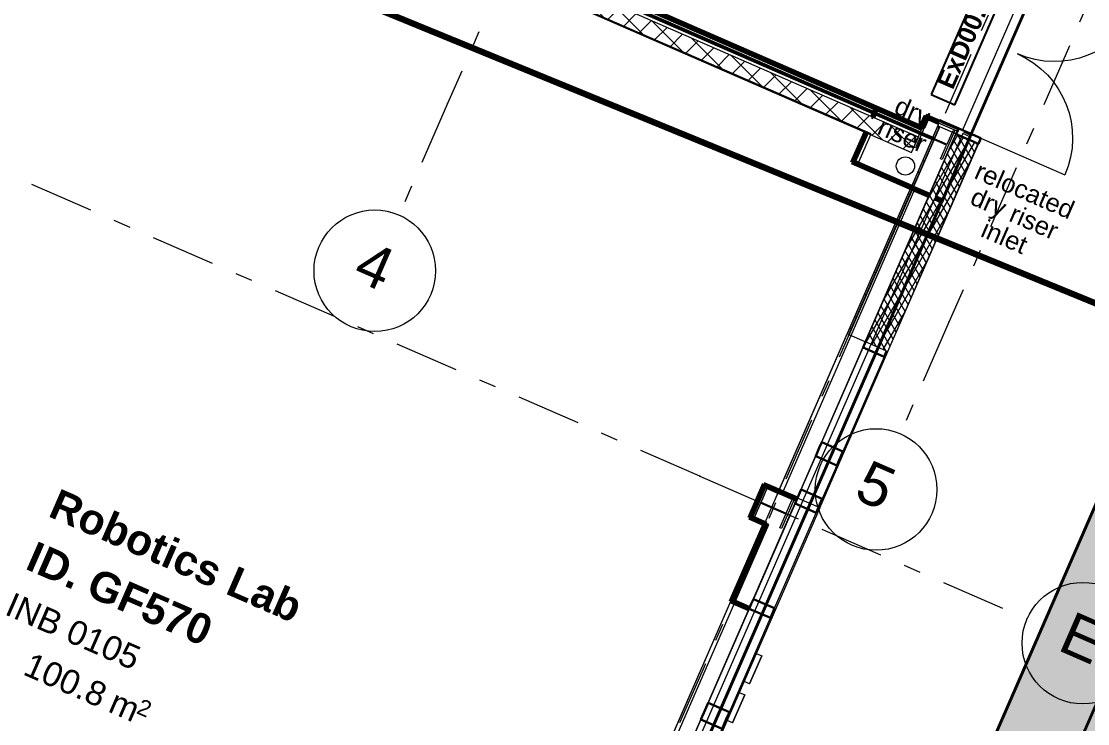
# Model space of a CAD drawing. Header units: millimetres. Extents: x -99530 to 1067232, y -97212 to 137997.
# Drawn here: x 10625 to 19399, y -14791 to -9015 of the extents above; entities that cross this region are included whole.
import ezdxf
from ezdxf.enums import TextEntityAlignment as Align

# ---------------------------------------------------------------- set-up
doc = ezdxf.new("R2010")
doc.units = ezdxf.units.MM
doc.header["$MEASUREMENT"] = 0
doc.linetypes.add('Double Dashed', pattern=[1093.611073, 529.166651, -211.666656, 141.111112, -211.666656])
for name, color, linetype in [('A-15-MG_Structural_Grid', 7, 'Continuous'), ('A-20-M_Hard_Landscape', 7, 'Continuous'), ('A-25-M_Wall_Int', 7, 'Continuous'), ('COLUMN.IFC Import', 7, 'Continuous'), ('New_A-05-M_Gross_Int_Circulation', 7, 'Continuous'), ('New_A-05-M_Gross_Int_Computing', 7, 'Continuous'), ('New_A-15-MG_Structural_Grid_Phase_2', 7, 'Continuous'), ('New_A-20-M_Hard_Landscape', 7, 'Continuous'), ('New_A-25-M_Wall_Ext', 7, 'Continuous'), ('New_A-25-M_Wall_Int', 7, 'Continuous'), ('New_ArchiCAD Door Markers', 7, 'Continuous'), ('New_ArchiCAD Doors', 7, 'Continuous'), ('New_ArchiCAD Windows', 7, 'Continuous')]:
    doc.layers.add(name, color=color, linetype=linetype)
for name, color, linetype, lineweight, true_color in [('A-15-MG_Structural_Grid_Pen_No__163', 7, 'Continuous', 0, 0x750077), ('A-20-M_Hard_Landscape-Phase 1_Pen_No__248', 7, 'Continuous', 158, 0xe8dc01), ('A-20-M_Hard_Landscape_Pen_No__53', 7, 'Continuous', 35, 0x444444), ('A-25-M_Wall_Int_Pen_No__107', 7, 'Continuous', 15, 0xa6a6a6), ('A-25-M_Wall_Int_Pen_No__27', 7, 'Continuous', 50, 0x2a2a2a), ('New_A-05-M_Gross_Int_Circulation_Pen_No__74', 7, 'Continuous', 20, 0x606060), ('New_A-05-M_Gross_Int_Computing_Pen_No__74', 7, 'Continuous', 20, 0x606060), ('New_A-15-MG_Structural_Grid_Phase_2_Pen_No__222', 7, 'Continuous', 13, 0x65af33), ('New_A-20-M_Hard_Landscape-Phase 2_Pen_No__102', 7, 'Continuous', 15, 0xcccccc), ('New_A-20-M_Hard_Landscape_Pen_No__53', 7, 'Continuous', 35, 0x444444), ('New_A-25-M_Wall_Ext_Pen_No__107', 7, 'Continuous', 15, 0xa6a6a6), ('New_A-25-M_Wall_Ext_Pen_No__27', 7, 'Continuous', 50, 0x2a2a2a), ('New_A-25-M_Wall_Int_Pen_No__107', 7, 'Continuous', 15, 0xa6a6a6), ('New_A-25-M_Wall_Int_Pen_No__27', 7, 'Continuous', 50, 0x2a2a2a), ('New_ArchiCAD Doors_Pen_No__23', 7, 'Continuous', 30, 0x2a2a2a), ('New_ArchiCAD Windows_Pen_No__23', 7, 'Continuous', 30, 0x2a2a2a)]:
    doc.layers.add(name, color=color, linetype=linetype, lineweight=lineweight, true_color=true_color)
for name, color, linetype, lineweight in [('A-25-M_Wall_Int_Pen_No__1', 7, 'Continuous', 13), ('COLUMN.IFC Import_Pen_No__2', 8, 'Continuous', 15), ('New_A-20-M_Hard_Landscape-Phase 2_Pen_No__1', 7, 'Continuous', 13), ('New_A-20-M_Roof_Pen_No__1', 7, 'Continuous', 13), ('New_A-25-M_Wall_Ext_Pen_No__1', 7, 'Continuous', 13), ('New_A-25-M_Wall_Ext_Pen_No__4', 7, 'Continuous', 20), ('New_A-25-M_Wall_Ext_Pen_No__87', 8, 'Continuous', 20), ('New_A-25-M_Wall_Int_Pen_No__1', 7, 'Continuous', 13), ('New_A-95-P_Drawing_Pen_No__156', 5, 'Continuous', 50), ('New_A-95-P_Text_1_50_GA_Pen_No__1', 7, 'Continuous', 13), ('New_ArchiCAD Door Markers_Pen_No__1', 7, 'Continuous', 13), ('New_ArchiCAD Door Markers_Pen_No__5', 7, 'Continuous', 25), ('New_ArchiCAD Doors_Pen_No__1', 7, 'Continuous', 13), ('New_ArchiCAD Doors_Pen_No__3', 7, 'Continuous', 18), ('New_ArchiCAD Windows_Pen_No__1', 7, 'Continuous', 13), ('New_ArchiCAD Windows_Pen_No__3', 7, 'Continuous', 18), ('New_ArchiCAD Zone Stamps_Pen_No__6', 7, 'Continuous', 35)]:
    doc.layers.add(name, color=color, linetype=linetype, lineweight=lineweight)
doc.styles.add('GENERATED_STYLE_1', font='')
doc.styles.add('GENERATED_STYLE_2', font='')
doc.styles.add('GENERATED_STYLE_3', font='')
doc.styles.add('GENERATED_STYLE_4', font='')
doc.styles.get('GENERATED_STYLE_1').set_extended_font_data('Arial', bold=True)
doc.styles.get('GENERATED_STYLE_2').set_extended_font_data('Swis721 BT', bold=True)
doc.styles.get('GENERATED_STYLE_3').set_extended_font_data('Arial')
doc.styles.get('GENERATED_STYLE_4').set_extended_font_data('Swis721 BT')
doc.linetypes.add('Double Slash', pattern='A,0,[6,EC-MA-00-GF-DR-A-00361 Phase 2 Hub Ground Floor GA-S2-P191.Shx,S=15.679012,R=0,X=0,Y=0],-1975.555563,0', length=1975.555563)
doc.linetypes.add('GAS_UNDERGROUND', pattern='A,0,[2,EC-MA-00-GF-DR-A-00361 Phase 2 Hub Ground Floor GA-S2-P191.Shx,S=1.746032,R=0,X=0,Y=0],-320,0', length=320)
pattern_1 = [(66.4404, (0, 0), (-158.7675, 69.2305), [0, -100]), (66.4404, (-59.4, 80.45), (-158.7675, 69.2305), [0, -100])]
pattern_2 = [(45, (0, 0), (-91.9239, 91.9239), []), (135, (0, 0), (91.9239, 91.9239), [])]

# ---------------------------------------------------------------- blocks, each defined once
blk = doc.blocks.new('Mesh_13_1', base_point=(11992.7, -24727.1))
at = {"layer": 'New_A-20-M_Hard_Landscape_Pen_No__53', "linetype": 'Continuous', "flags": 128}
blk.add_lwpolyline([(11992.7, -24727.1), (11193.3, -26560.4), (22460.6, -31473.5), (23260, -29640.2), (13970.8, -25589.7), (19905.1, -11980.5), (28925.9, -15914), (28987.7, -15772.3), (40919.8, -20975.3), (41987.2, -18527.4), (19056.2, -8528.3)], close=True, dxfattribs=at)
blk = doc.blocks.new('Standard grid marker')
at = {"layer": 'A-15-MG_Structural_Grid_Pen_No__163', "linetype": 'Double Dashed'}
for p, q in [((1000, 0), (29726, 0)), ((29726, 0), (30726, 0))]:
    blk.add_line(p, q, dxfattribs=at)
at = {"layer": 'A-15-MG_Structural_Grid_Pen_No__163', "linetype": 'Continuous'}
blk.add_circle((31226, 0), 500, dxfattribs=at)
at = {"layer": 'A-15-MG_Structural_Grid_Pen_No__163', "linetype": 'Double Dashed'}
blk.add_point((29726, 0), dxfattribs=at)
blk.add_point((29726, 0), dxfattribs=at)
at = {"layer": 'A-15-MG_Structural_Grid_Pen_No__163', "style": 'GENERATED_STYLE_4'}
for tag, p in [('AC_MarkerText_1_0', (-500, 41.2)), ('AC_MarkerText_1_1', (31226, 41.2))]:
    blk.add_attdef(tag, text='', height=350, rotation=90, dxfattribs=at).set_placement(p, align=Align.MIDDLE_CENTER)
blk = doc.blocks.new('Robotics Lab_INB 0105_80_2', base_point=(11471.6, -14282.5))
at = {"layer": 'New_A-05-M_Gross_Int_Computing_Pen_No__74', "linetype": 'Continuous'}
for p, q in [((17617.8, -9941.3), (10364.2, -6778.4)), ((17509.4, -10190), (17617.8, -9941.3)), ((17978.6, -10394.6), (17509.4, -10190)), ((16896.4, -12876.5), (17978.6, -10394.6)), ((16655.8, -13101.6), (16776.7, -12824.3)), ((16776.7, -12824.3), (16896.4, -12876.5)), ((13828.6, -19911.9), (16775.5, -13153.8)), ((16775.5, -13153.8), (16655.8, -13101.6))]:
    blk.add_line(p, q, dxfattribs=at)
at = {"layer": 'New_ArchiCAD Zone Stamps_Pen_No__6'}
for tag, height, style, p in [('ROOM_NAME', 250, 'GENERATED_STYLE_1', (10935.7, -12852.3)), ('zoneNameLine2', 250, 'GENERATED_STYLE_1', (10747.2, -13284.5)), ('ROOM_NUMBER', 200, 'GENERATED_STYLE_3', (10558.8, -13705.2)), ('measuredAreaCode', 200, 'GENERATED_STYLE_3', (10401.8, -14065.3)), ('ROOM_HOLES_PRM', 200, 'GENERATED_STYLE_3', (10709.2, -14199.3)), ('DUMMY_649', 200, 'GENERATED_STYLE_3', (11338.4, -14473.7)), ('DUMMY_650', 133.3, 'GENERATED_STYLE_3', (11617.6, -14580.2))]:
    blk.add_attdef(tag, text='', height=height, rotation=336.44041, dxfattribs=dict(at, style=style)).set_placement(p, align=Align.TOP_LEFT)
blk = doc.blocks.new('Corridor 03-Ground_INB 0157_81_2', base_point=(16083.9, -8488.1))
at = {"layer": 'New_A-05-M_Gross_Int_Circulation_Pen_No__74', "linetype": 'Continuous'}
for p, q in [((8919.4, -5901.2), (18061.2, -9887.5)), ((18368.8, -9912.4), (18996.4, -8473.2)), ((18061.2, -9887.5), (18101.3, -9795.7)), ((18101.3, -9795.7), (18368.8, -9912.4))]:
    blk.add_line(p, q, dxfattribs=at)
at = {"layer": 'New_ArchiCAD Zone Stamps_Pen_No__6'}
for tag, height, style, p in [('ROOM_NAME', 250, 'GENERATED_STYLE_1', (15076.6, -6852.4)), ('zoneNameLine2', 250, 'GENERATED_STYLE_1', (14888.2, -7284.6)), ('ROOM_NUMBER', 200, 'GENERATED_STYLE_3', (14699.7, -7705.3)), ('measuredAreaCode', 200, 'GENERATED_STYLE_3', (14542.7, -8065.4)), ('ROOM_HOLES_PRM', 200, 'GENERATED_STYLE_3', (14850.1, -8199.4)), ('DUMMY_649', 200, 'GENERATED_STYLE_3', (15339.4, -8412.8)), ('DUMMY_650', 133.3, 'GENERATED_STYLE_3', (15618.7, -8519.3))]:
    blk.add_attdef(tag, text='', height=height, rotation=336.44041, dxfattribs=dict(at, style=style)).set_placement(p, align=Align.TOP_LEFT)
blk = doc.blocks.new('Wall_304_2', base_point=(14878.2, -17948))
at = {"layer": 'New_A-25-M_Wall_Ext_Pen_No__107', "linetype": 'Continuous'}
for points in [[(18144, -10458.5), (18138, -10472.2), (18204, -10501), (18210, -10487.3)], [(18210, -10487.3), (18204, -10501), (18205.8, -10501.8), (18211.8, -10488.1)]]:
    blk.add_hatch(color=256, dxfattribs=at).paths.add_polyline_path(points)
at = {"layer": 'New_A-25-M_Wall_Ext_Pen_No__27', "linetype": 'Continuous'}
for p, q in [((18138, -10472.2), (18204, -10501)), ((18210, -10487.3), (18144, -10458.5)), ((18204, -10501), (18205.8, -10501.8)), ((18211.8, -10488.1), (18210, -10487.3))]:
    blk.add_line(p, q, dxfattribs=at)
at = {"layer": 'New_A-25-M_Wall_Ext_Pen_No__87', "linetype": 'Continuous'}
for p, q in [((18437, -9966.6), (18371, -9937.8)), ((18377, -9924.1), (18443, -9952.9)), ((18438.9, -9967.4), (18437, -9966.6)), ((18443, -9952.9), (18444.9, -9953.7))]:
    blk.add_line(p, q, dxfattribs=at)
at = {"layer": 'New_A-25-M_Wall_Ext_Pen_No__87', "linetype": 'Continuous', "flags": 128}
for points in [[(18382.5, -9911.5), (18377, -9924.1)], [(18448.5, -9940.2), (18382.5, -9911.5)], [(18371, -9937.8), (18144, -10458.5)], [(18211.8, -10488.1), (18438.9, -9967.4)], [(18444.9, -9953.7), (18450.4, -9941)], [(18450.4, -9941), (18448.5, -9940.2)], [(18138, -10472.2), (14878.2, -17948)], [(14946, -17977.6), (18205.8, -10501.8)], [(14944.2, -17976.8), (14878.2, -17948)], [(14946, -17977.6), (14944.2, -17976.8)]]:
    blk.add_lwpolyline(points, dxfattribs=at)
blk = doc.blocks.new('Mesh_24_2', base_point=(19905.1, -11980.5))
at = {"layer": 'New_A-20-M_Hard_Landscape_Pen_No__53', "linetype": 'Continuous', "flags": 128}
blk.add_lwpolyline([(19905.1, -11980.5), (13970.8, -25589.7), (23260, -29640.2), (26681.1, -21794.5), (26565.1, -21743.9), (26627.3, -21601.2), (24094.3, -20496.7), (26545.2, -14875.9), (26546.7, -14872.4)], close=True, dxfattribs=at)
blk = doc.blocks.new('Mesh_26_2', base_point=(20510.2, -12244.3))
at = {"layer": 'A-20-M_Hard_Landscape_Pen_No__53', "linetype": 'Continuous', "flags": 128}
blk.add_lwpolyline([(20510.2, -12244.3), (25801.2, -14551.5), (23318.1, -20246.2), (18027, -17939)], close=True, dxfattribs=at)
blk = doc.blocks.new('Triple Window 19')
at = {"layer": 'New_ArchiCAD Windows_Pen_No__1', "linetype": 'Continuous'}
for p, q in [((-1175, -0.5), (-1175, 0)), ((1175, -0.5), (1175, 0)), ((-1175, -190), (-1175, -0.5)), ((1175, -190), (1175, -0.5))]:
    blk.add_line(p, q, dxfattribs=at)
at = {"layer": 'New_ArchiCAD Windows_Pen_No__23', "linetype": 'Continuous'}
for p, q in [((-1175, 0), (-1125, 0)), ((-1125, 0), (-1125, -190)), ((-268, -190), (-268, 0)), ((-268, 0), (-225, 0)), ((-225, 0), (-182, 0)), ((-182, 0), (-182, -190)), ((662.5, -190), (662.5, 0)), ((662.5, 0), (725, 0)), ((725, 0), (812.5, 0)), ((812.5, 0), (812.5, -190)), ((1100, -190), (1100, 0)), ((1100, 0), (1175, 0)), ((-1125, -190), (-1175, -190)), ((-225, -190), (-268, -190)), ((-182, -190), (-225, -190)), ((725, -190), (662.5, -190)), ((812.5, -190), (725, -190)), ((1175, -190), (1100, -190))]:
    blk.add_line(p, q, dxfattribs=at)
at = {"layer": 'New_ArchiCAD Windows_Pen_No__3', "linetype": 'Continuous'}
for p, q in [((-1175, 165), (1175, 165)), ((-1125, 0), (-268, 0)), ((-182, 0), (662.5, 0)), ((812.5, 0), (1100, 0)), ((-1175, -200), (1175, -200)), ((-268, -190), (-1125, -190)), ((662.5, -190), (-182, -190)), ((1100, -190), (812.5, -190))]:
    blk.add_line(p, q, dxfattribs=at)
blk = doc.blocks.new('Double Window 19_3')
at = {"layer": 'New_ArchiCAD Windows_Pen_No__1', "linetype": 'Continuous'}
for p, q in [((-700, -0.5), (-700, 0)), ((700, -0.5), (700, 0)), ((-700, -190), (-700, -0.5)), ((700, -190), (700, -0.5))]:
    blk.add_line(p, q, dxfattribs=at)
at = {"layer": 'New_ArchiCAD Windows_Pen_No__23', "linetype": 'Continuous'}
for p, q in [((-700, 0), (-625, 0)), ((-625, 0), (-625, -190)), ((-325, -190), (-325, 0)), ((-325, 0), (-250, 0)), ((-250, 0), (-200, 0)), ((-200, 0), (-200, -190)), ((650, -190), (650, 0)), ((650, 0), (700, 0)), ((-625, -190), (-700, -190)), ((-250, -190), (-325, -190)), ((-200, -190), (-250, -190)), ((700, -190), (650, -190))]:
    blk.add_line(p, q, dxfattribs=at)
at = {"layer": 'New_ArchiCAD Windows_Pen_No__3', "linetype": 'Continuous'}
for p, q in [((-700, 165), (700, 165)), ((-625, 0), (-325, 0)), ((-200, 0), (650, 0)), ((-700, -200), (700, -200)), ((-325, -190), (-625, -190)), ((650, -190), (-200, -190))]:
    blk.add_line(p, q, dxfattribs=at)
blk = doc.blocks.new('Double Door with Transom 19_4')
at = {"layer": 'New_ArchiCAD Doors_Pen_No__1', "linetype": 'Continuous'}
for p, q in [((-804.8, 0), (-804.8, -0.7)), ((804.8, 0), (804.8, -0.7)), ((-804.8, -0.7), (-804.8, -198)), ((804.8, -0.7), (804.8, -198))]:
    blk.add_line(p, q, dxfattribs=at)
at = {"layer": 'New_ArchiCAD Doors_Pen_No__23', "linetype": 'Continuous'}
for p, q in [((-754.8, 0), (-804.8, 0)), ((-804.8, 0), (-804.8, -198)), ((-754.8, -198), (-754.8, 0)), ((804.8, 0), (754.8, 0)), ((754.8, 0), (754.8, -198)), ((804.8, -198), (804.8, 0)), ((-804.8, -198), (-754.8, -198)), ((754.8, -198), (804.8, -198))]:
    blk.add_line(p, q, dxfattribs=at)
at = {"layer": 'New_ArchiCAD Doors_Pen_No__3', "linetype": 'Continuous'}
for p, q in [((-754.8, 0), (-754.8, 754.8)), ((754.8, 0), (754.8, 754.8))]:
    blk.add_line(p, q, dxfattribs=at)
for centre, start, end in [((-754.8, 0), 0, 90), ((754.8, 0), 90, 180)]:
    blk.add_arc(centre, 754.8, start, end, dxfattribs=at)
blk = doc.blocks.new('Door Stamp 17_60')
at = {"layer": 'New_ArchiCAD Door Markers_Pen_No__5', "linetype": 'Continuous'}
for p, q in [((588.7, -305), (-588.7, -305)), ((-588.7, -305), (-588.7, -516.8)), ((588.7, -305), (-588.7, -305)), ((588.7, -516.8), (588.7, -305)), ((-588.7, -516.8), (588.7, -516.8))]:
    blk.add_line(p, q, dxfattribs=at)
at = {"layer": 'New_ArchiCAD Door Markers_Pen_No__1', "style": 'GENERATED_STYLE_2'}
blk.add_attdef('AC_WIDO_ID', text='', height=150, rotation=180, dxfattribs=at).set_placement((529.8, -260.2), align=Align.BOTTOM_LEFT)
blk = doc.blocks.new('Wall_400_2', base_point=(19113.7, -8614.2))
at = {"layer": 'New_A-25-M_Wall_Ext_Pen_No__107', "linetype": 'Continuous', "lineweight": 0, "true_color": 0x535353}
for points in [[(17433.6, -11591.5), (17436.3, -11592.7), (18182.1, -9882.3), (18179.4, -9881.1)], [(17568.3, -11650.3), (17571.1, -11651.5), (18316.9, -9941.1), (18314.1, -9939.9)]]:
    blk.add_hatch(color=251, dxfattribs=at).paths.add_polyline_path(points)
at = {"layer": 'New_A-25-M_Wall_Ext_Pen_No__107', "linetype": 'Continuous'}
h = blk.add_hatch(dxfattribs=at)
h.set_pattern_fill('Plaster_0002', color=256, style=0, pattern_type=2)
h.set_pattern_definition(pattern_1)
h.paths.add_polyline_path([(18165.6, -9875.1), (17948.5, -10373.2), (17962.2, -10379.2), (18179.4, -9881.1)])
for points in [[(17571.1, -11651.5), (17571.5, -11651.7), (18317.3, -9941.3), (18316.9, -9941.1)], [(17753.8, -11731.1), (17754.4, -11731.4), (18500.2, -10021), (18499.6, -10020.8)], [(17948.5, -10373.2), (17942.5, -10387), (17956.2, -10392.9), (17962.2, -10379.2)]]:
    blk.add_hatch(color=256, dxfattribs=at).paths.add_polyline_path(points)
h = blk.add_hatch(dxfattribs=at)
h.set_pattern_fill('Batt_Insulation_0002', color=256, style=0, pattern_type=2)
h.set_pattern_definition([(60, (0, 0), (-43.30127, 25), []), (120, (0, 0), (43.30127, 25), [])])
h.paths.add_polyline_path([(18317.3, -9941.3), (17571.5, -11651.7), (17745.2, -11727.4), (17753.8, -11731.1), (18499.6, -10020.8), (18318.7, -9941.9)])
h = blk.add_hatch(dxfattribs=at)
h.set_pattern_fill('Plaster_0002', color=256, style=0, pattern_type=2)
h.set_pattern_definition(pattern_1)
h.paths.add_polyline_path([(17419.8, -11585.5), (17433.6, -11591.5), (17956.2, -10392.9), (17942.5, -10387)])
at = {"layer": 'New_A-25-M_Wall_Ext_Pen_No__1', "linetype": 'Continuous'}
for p, q in [((17436.3, -11592.7), (18182.1, -9882.3)), ((17962.2, -10379.2), (18179.4, -9881.1)), ((18179.4, -9881.1), (18165.6, -9875.1)), ((18182.1, -9882.3), (18179.4, -9881.1)), ((18314.1, -9939.9), (18182.1, -9882.3)), ((17568.3, -11650.3), (18314.1, -9939.9)), ((17571.1, -11651.5), (18316.9, -9941.1)), ((17571.5, -11651.7), (18317.3, -9941.3)), ((18316.9, -9941.1), (18314.1, -9939.9)), ((18317.3, -9941.3), (18316.9, -9941.1)), ((18318.7, -9941.9), (18317.3, -9941.3)), ((18499.6, -10020.8), (18318.7, -9941.9)), ((17753.8, -11731.1), (18499.6, -10020.8)), ((18500.2, -10021), (18499.6, -10020.8)), ((17433.6, -11591.5), (17956.2, -10392.9)), ((17956.2, -10392.9), (17962.2, -10379.2)), ((17433.6, -11591.5), (17419.8, -11585.5)), ((17436.3, -11592.7), (17433.6, -11591.5)), ((17568.3, -11650.3), (17436.3, -11592.7)), ((17571.1, -11651.5), (17568.3, -11650.3)), ((17571.5, -11651.7), (17571.1, -11651.5)), ((17745.2, -11727.4), (17571.5, -11651.7)), ((17753.8, -11731.1), (17745.2, -11727.4)), ((17754.4, -11731.4), (17753.8, -11731.1))]:
    blk.add_line(p, q, dxfattribs=at)
at = {"layer": 'New_A-25-M_Wall_Ext_Pen_No__1', "linetype": 'Continuous', "flags": 128}
for points in [[(18165.6, -9875.1), (17948.5, -10373.2)], [(17754.4, -11731.4), (18500.2, -10021)], [(17942.5, -10387), (17419.8, -11585.5)]]:
    blk.add_lwpolyline(points, dxfattribs=at)
at = {"layer": 'New_A-25-M_Wall_Ext_Pen_No__27', "linetype": 'Continuous'}
for p, q in [((17942.5, -10387), (17956.2, -10392.9)), ((17962.2, -10379.2), (17948.5, -10373.2))]:
    blk.add_line(p, q, dxfattribs=at)
at = {"layer": 'New_ArchiCAD Door Markers'}
ref = blk.add_blockref('Door Stamp 17_60', (18821.9, -9283.3), dxfattribs=dict(at, rotation=246.4404115839928))
ref.add_attrib('AC_WIDO_ID', 'ExD00.002', dxfattribs={"layer": 'New_ArchiCAD Door Markers_Pen_No__1', "color": 7, "height": 150, "rotation": 66.44041, "style": 'GENERATED_STYLE_2'}).set_placement((18330.6, -9602.2), align=Align.BOTTOM_LEFT)
at = {"layer": 'New_ArchiCAD Doors', "color": 251, "linetype": 'Continuous', "lineweight": 20, "true_color": 0x606060, "xscale": -1, "zscale": 1000, "rotation": 246.4404115839928}
blk.add_blockref('Double Door with Transom 19_4', (18821.9, -9283.3), dxfattribs=at)
at = {"layer": 'New_ArchiCAD Windows', "color": 251, "linetype": 'Continuous', "lineweight": 20, "true_color": 0x606060, "zscale": 1000, "rotation": 66.44041158399281}
blk.add_blockref('Double Window 19_3', (17291.3, -12293.1), dxfattribs=at)
at = {"layer": 'New_ArchiCAD Windows', "color": 251, "linetype": 'Continuous', "lineweight": 20, "true_color": 0x606060, "xscale": -1, "zscale": 1000, "rotation": 66.44041158399281}
blk.add_blockref('Triple Window 19', (16541.8, -14011.8), dxfattribs=at)
blk = doc.blocks.new('Wall_445_2', base_point=(16737, -13151.6))
at = {"layer": 'New_A-25-M_Wall_Int_Pen_No__107', "linetype": 'Continuous'}
blk.add_hatch(color=256, dxfattribs=at).paths.add_polyline_path([(16737, -13151.6), (16460.3, -13786.1), (16480, -13778.3), (16756.7, -13143.8)])
at = {"layer": 'New_A-25-M_Wall_Int_Pen_No__27', "linetype": 'Continuous', "flags": 128}
for points in [[(16737, -13151.6), (16460.3, -13786.1)], [(16480, -13778.3), (16756.7, -13143.8)]]:
    blk.add_lwpolyline(points, dxfattribs=at)
blk = doc.blocks.new('Wall_446_2', base_point=(16460.3, -13786.1))
at = {"layer": 'New_A-25-M_Wall_Int_Pen_No__107', "linetype": 'Continuous'}
blk.add_hatch(color=256, dxfattribs=at).paths.add_polyline_path([(16460.3, -13786.1), (16611.5, -13852.1), (16617.5, -13838.3), (16480, -13778.3)])
at = {"layer": 'New_A-25-M_Wall_Int_Pen_No__27', "linetype": 'Continuous', "flags": 128}
for points in [[(16460.3, -13786.1), (16611.5, -13852.1)], [(16617.5, -13838.3), (16480, -13778.3)], [(16611.5, -13852.1), (16617.5, -13838.3)]]:
    blk.add_lwpolyline(points, dxfattribs=at)
blk = doc.blocks.new('Wall_448_2', base_point=(17473.2, -10182.3))
at = {"layer": 'New_A-25-M_Wall_Int_Pen_No__107', "linetype": 'Continuous'}
blk.add_hatch(color=256, dxfattribs=at).paths.add_polyline_path([(17942.5, -10387), (17948.5, -10373.2), (17479.2, -10168.6), (17459.5, -10176.4)])
at = {"layer": 'New_A-25-M_Wall_Int_Pen_No__27', "linetype": 'Continuous', "flags": 128}
for points in [[(17459.5, -10176.4), (17942.5, -10387)], [(17948.5, -10373.2), (17479.2, -10168.6)]]:
    blk.add_lwpolyline(points, dxfattribs=at)
blk = doc.blocks.new('Wall_449_2', base_point=(17473.2, -10182.3))
at = {"layer": 'New_A-25-M_Wall_Int_Pen_No__107', "linetype": 'Continuous'}
for points in [[(17665.8, -9740.7), (17652, -9734.7), (17623.9, -9799.4), (17637.6, -9805.4)], [(17581.7, -9933.7), (17567.9, -9927.7), (17459.5, -10176.4), (17479.2, -10168.6)]]:
    blk.add_hatch(color=256, dxfattribs=at).paths.add_polyline_path(points)
at = {"layer": 'New_A-25-M_Wall_Int_Pen_No__27', "linetype": 'Continuous'}
for p, q in [((17623.9, -9799.4), (17637.6, -9805.4)), ((17567.9, -9927.7), (17581.7, -9933.7))]:
    blk.add_line(p, q, dxfattribs=at)
at = {"layer": 'New_A-25-M_Wall_Int_Pen_No__27', "linetype": 'Continuous', "flags": 128}
for points in [[(17652, -9734.7), (17623.9, -9799.4)], [(17665.8, -9740.7), (17652, -9734.7)], [(17637.6, -9805.4), (17665.8, -9740.7)], [(17567.9, -9927.7), (17459.5, -10176.4)], [(17479.2, -10168.6), (17581.7, -9933.7)]]:
    blk.add_lwpolyline(points, dxfattribs=at)
blk = doc.blocks.new('Wall_480_2', base_point=(17010, -12938.3))
at = {"layer": 'New_A-25-M_Wall_Int_Pen_No__107', "linetype": 'Continuous'}
blk.add_hatch(color=256, dxfattribs=at).paths.add_polyline_path([(16858.7, -12872.3), (16734.8, -12818.3), (16742.6, -12838.1), (16852.7, -12886.1)])
at = {"layer": 'New_A-25-M_Wall_Int_Pen_No__27', "linetype": 'Continuous', "flags": 128}
for points in [[(16858.7, -12872.3), (16734.8, -12818.3)], [(16742.6, -12838.1), (16852.7, -12886.1)]]:
    blk.add_lwpolyline(points, dxfattribs=at)
blk = doc.blocks.new('Wall_481_2', base_point=(16734.8, -12818.3))
at = {"layer": 'New_A-25-M_Wall_Int_Pen_No__107', "linetype": 'Continuous'}
blk.add_hatch(color=256, dxfattribs=at).paths.add_polyline_path([(16734.8, -12818.3), (16613.1, -13097.5), (16632.8, -13089.8), (16742.6, -12838.1)])
at = {"layer": 'New_A-25-M_Wall_Int_Pen_No__27', "linetype": 'Continuous', "flags": 128}
for points in [[(16734.8, -12818.3), (16613.1, -13097.5)], [(16632.8, -13089.8), (16742.6, -12838.1)]]:
    blk.add_lwpolyline(points, dxfattribs=at)
blk = doc.blocks.new('Wall_482_2', base_point=(16613.1, -13097.5))
at = {"layer": 'New_A-25-M_Wall_Int_Pen_No__107', "linetype": 'Continuous'}
blk.add_hatch(color=256, dxfattribs=at).paths.add_polyline_path([(16613.1, -13097.5), (16737, -13151.6), (16756.7, -13143.8), (16632.8, -13089.8)])
at = {"layer": 'New_A-25-M_Wall_Int_Pen_No__27', "linetype": 'Continuous', "flags": 128}
for points in [[(16613.1, -13097.5), (16737, -13151.6)], [(16756.7, -13143.8), (16632.8, -13089.8)]]:
    blk.add_lwpolyline(points, dxfattribs=at)
blk = doc.blocks.new('Wall_489_2', base_point=(14833.9, -17928.7))
at = {"layer": 'New_A-25-M_Wall_Ext_Pen_No__107', "linetype": 'Continuous'}
for points in [[(17948.5, -10373.2), (17942.5, -10387), (17956.2, -10392.9), (17962.2, -10379.2)], [(17962.2, -10379.2), (17956.2, -10392.9), (17958, -10393.7), (17964, -10380)], [(17964, -10380), (17958, -10393.7), (18091.9, -10452.1), (18097.9, -10438.4)], [(18097.9, -10438.4), (18091.9, -10452.1), (18093.7, -10452.9), (18099.7, -10439.2)], [(16858.7, -12872.3), (16852.7, -12886.1), (16866.5, -12892.1), (16872.5, -12878.3)], [(16872.5, -12878.3), (16866.5, -12892.1), (16868.3, -12892.9), (16874.3, -12879.1)], [(16874.3, -12879.1), (16868.3, -12892.9), (17002.1, -12951.2), (17008.1, -12937.5)], [(17008.1, -12937.5), (17002.1, -12951.2), (17004, -12952), (17010, -12938.3)]]:
    blk.add_hatch(color=256, dxfattribs=at).paths.add_polyline_path(points)
at = {"layer": 'New_A-25-M_Wall_Ext_Pen_No__27', "linetype": 'Continuous'}
for p, q in [((17942.5, -10387), (17956.2, -10392.9)), ((17962.2, -10379.2), (17948.5, -10373.2)), ((17956.2, -10392.9), (17958, -10393.7)), ((17958, -10393.7), (18091.9, -10452.1)), ((17964, -10380), (17962.2, -10379.2)), ((18097.9, -10438.4), (17964, -10380)), ((18099.7, -10439.2), (18097.9, -10438.4)), ((18091.9, -10452.1), (18093.7, -10452.9)), ((16852.7, -12886.1), (16866.5, -12892.1)), ((16872.5, -12878.3), (16858.7, -12872.3)), ((16866.5, -12892.1), (16868.3, -12892.9)), ((16868.3, -12892.9), (17002.1, -12951.2)), ((16874.3, -12879.1), (16872.5, -12878.3)), ((17008.1, -12937.5), (16874.3, -12879.1)), ((17002.1, -12951.2), (17004, -12952)), ((17010, -12938.3), (17008.1, -12937.5))]:
    blk.add_line(p, q, dxfattribs=at)
at = {"layer": 'New_A-25-M_Wall_Ext_Pen_No__87', "linetype": 'Continuous'}
for p, q in [((18189.2, -9858.6), (18175.5, -9852.6)), ((18181.5, -9838.8), (18195.2, -9844.8)), ((18191.1, -9859.4), (18189.2, -9858.6)), ((18324.9, -9917.7), (18191.1, -9859.4)), ((18195.2, -9844.8), (18197.1, -9845.6)), ((18197.1, -9845.6), (18330.9, -9904)), ((18330.9, -9904), (18332.7, -9904.8)), ((18326.7, -9918.5), (18324.9, -9917.7))]:
    blk.add_line(p, q, dxfattribs=at)
at = {"layer": 'New_A-25-M_Wall_Ext_Pen_No__87', "linetype": 'Continuous', "flags": 128}
for points in [[(18187, -9826.2), (18181.5, -9838.8)], [(18200.7, -9832.2), (18187, -9826.2)], [(18175.5, -9852.6), (17948.5, -10373.2)], [(18202.6, -9833), (18200.7, -9832.2)], [(18336.4, -9891.3), (18202.6, -9833)], [(18332.7, -9904.8), (18338.2, -9892.1)], [(18338.2, -9892.1), (18336.4, -9891.3)], [(18099.7, -10439.2), (18326.7, -9918.5)], [(17942.5, -10387), (16858.7, -12872.3)], [(14833.9, -17928.7), (18093.7, -10452.9)], [(16852.7, -12886.1), (14682.6, -17862.8)], [(14696.4, -17868.8), (14682.6, -17862.8)], [(14698.2, -17869.6), (14696.4, -17868.8)], [(14832.1, -17927.9), (14698.2, -17869.6)], [(14833.9, -17928.7), (14832.1, -17927.9)]]:
    blk.add_lwpolyline(points, dxfattribs=at)
blk = doc.blocks.new('Wall_491_2', base_point=(17950.3, -10094.5))
at = {"layer": 'A-25-M_Wall_Int_Pen_No__107', "linetype": 'Continuous'}
h = blk.add_hatch(dxfattribs=at)
h.set_pattern_fill('Concrete_Block_0002', color=256, style=0, pattern_type=2)
h.set_pattern_definition(pattern_2)
h.paths.add_polyline_path([(10255.7, -6586.5), (10250.3, -6598.9), (10328.1, -6770.8), (10384, -6642.4)])
h = blk.add_hatch(dxfattribs=at)
h.set_pattern_fill('Concrete_Block_0002', color=256, style=0, pattern_type=2)
h.set_pattern_definition(pattern_2)
h.paths.add_polyline_path([(10328.1, -6770.8), (17950.3, -10094.5), (18006.3, -9966.1), (10384, -6642.4)])
at = {"layer": 'New_A-25-M_Wall_Int_Pen_No__107', "linetype": 'Continuous'}
h = blk.add_hatch(dxfattribs=at)
h.set_pattern_fill('Plaster_0002', color=256, style=0, pattern_type=2)
h.set_pattern_definition([(246.4404, (0, 0), (-158.7675, 69.2305), [0, -100]), (246.4404, (59.4, -80.45), (-158.7675, 69.2305), [0, -100])])
h.paths.add_polyline_path([(10255.7, -6586.5), (10241.9, -6580.5), (10250.3, -6598.9)])
at = {"layer": 'A-25-M_Wall_Int_Pen_No__1', "linetype": 'Continuous', "flags": 128}
for points in [[(10241.9, -6580.5), (10255.7, -6586.5)], [(18006.3, -9966.1), (10255.7, -6586.5)], [(10328.1, -6770.8), (17950.3, -10094.5)], [(17950.3, -10094.5), (18006.3, -9966.1)]]:
    blk.add_lwpolyline(points, dxfattribs=at)
at = {"layer": 'New_A-25-M_Wall_Int_Pen_No__1', "linetype": 'Continuous'}
blk.add_line((10255.7, -6586.5), (10250.3, -6598.9), dxfattribs=at)
blk = doc.blocks.new('Wall_493_2', base_point=(18038.9, -9885.9))
at = {"layer": 'A-25-M_Wall_Int_Pen_No__107', "linetype": 'Continuous'}
blk.add_hatch(color=256, dxfattribs=at).paths.add_polyline_path([(18025.1, -9879.9), (9371.4, -6106.5), (9351.7, -6114.2), (18032.9, -9899.6)])
at = {"layer": 'A-25-M_Wall_Int_Pen_No__27', "linetype": 'Continuous', "flags": 128}
for points in [[(9351.7, -6114.2), (18032.9, -9899.6)], [(18025.1, -9879.9), (9371.4, -6106.5)]]:
    blk.add_lwpolyline(points, dxfattribs=at)
blk = doc.blocks.new('Wall_496_2', base_point=(18038.9, -9885.9))
at = {"layer": 'A-25-M_Wall_Int_Pen_No__107', "linetype": 'Continuous'}
blk.add_hatch(color=256, dxfattribs=at).paths.add_polyline_path([(18032.9, -9899.6), (18072.9, -9807.8), (18065.1, -9788.1), (18025.1, -9879.9)])
at = {"layer": 'A-25-M_Wall_Int_Pen_No__27', "linetype": 'Continuous', "flags": 128}
for points in [[(18065.1, -9788.1), (18025.1, -9879.9)], [(18032.9, -9899.6), (18072.9, -9807.8)]]:
    blk.add_lwpolyline(points, dxfattribs=at)
blk = doc.blocks.new('Wall_497_2', base_point=(18072.9, -9807.8))
at = {"layer": 'A-25-M_Wall_Int_Pen_No__107', "linetype": 'Continuous'}
blk.add_hatch(color=256, dxfattribs=at).paths.add_polyline_path([(18072.9, -9807.8), (18175.5, -9852.6), (18181.5, -9838.8), (18065.1, -9788.1)])
at = {"layer": 'A-25-M_Wall_Int_Pen_No__27', "linetype": 'Continuous', "flags": 128}
for points in [[(18181.5, -9838.8), (18065.1, -9788.1)], [(18072.9, -9807.8), (18175.5, -9852.6)]]:
    blk.add_lwpolyline(points, dxfattribs=at)
blk = doc.blocks.new('Vertical Gable Louver 19_2')
at = {"layer": 'New_A-25-M_Wall_Ext_Pen_No__4', "linetype": 'Continuous'}
for p, q in [((0, 0), (250, 0)), ((0, -50), (0, 0)), ((250, 0), (250, -50)), ((250, -50), (0, -50)), ((0, -50), (250, -50))]:
    blk.add_line(p, q, dxfattribs=at)
blk = doc.blocks.new('Column 40')
at = {"layer": 'COLUMN.IFC Import_Pen_No__2', "linetype": 'Continuous'}
for p, q in [((-127.3, 127.05), (127.3, 127.05)), ((-127.3, 112.85), (-127.3, 127.05)), ((-4.3, 112.85), (-127.3, 112.85)), ((-4.3, -112.85), (-4.3, 112.85)), ((4.3, 112.85), (4.3, -112.85)), ((127.3, 112.85), (4.3, 112.85)), ((127.3, 127.05), (127.3, 112.85)), ((-127.3, -112.85), (-4.3, -112.85)), ((-127.3, -127.05), (-127.3, -112.85)), ((127.3, -127.05), (-127.3, -127.05)), ((4.3, -112.85), (127.3, -112.85)), ((127.3, -112.85), (127.3, -127.05))]:
    blk.add_line(p, q, dxfattribs=at)
blk = doc.blocks.new('Column 99')
at = {"layer": 'COLUMN.IFC Import_Pen_No__2', "linetype": 'Continuous'}
for p, q in [((-127.3, 127.05), (127.3, 127.05)), ((-127.3, 112.85), (-127.3, 127.05)), ((-4.3, 112.85), (-127.3, 112.85)), ((-4.3, -112.85), (-4.3, 112.85)), ((4.3, 112.85), (4.3, -112.85)), ((127.3, 112.85), (4.3, 112.85)), ((127.3, 127.05), (127.3, 112.85)), ((-127.3, -112.85), (-4.3, -112.85)), ((-127.3, -127.05), (-127.3, -112.85)), ((127.3, -127.05), (-127.3, -127.05)), ((4.3, -112.85), (127.3, -112.85)), ((127.3, -112.85), (127.3, -127.05))]:
    blk.add_line(p, q, dxfattribs=at)
blk = doc.blocks.new('Standard grid marker_13')
at = {"layer": 'New_A-15-MG_Structural_Grid_Phase_2_Pen_No__222', "linetype": 'Double Dashed'}
blk.add_line((2211.6, 0), (53472.7, 0), dxfattribs=at)
at = {"layer": 'New_A-15-MG_Structural_Grid_Phase_2_Pen_No__222', "style": 'GENERATED_STYLE_4'}
for tag, p in [('AC_MarkerText_1_0', (-500, 1206.2)), ('AC_MarkerText_1_1', (56184.2, 1206.2))]:
    blk.add_attdef(tag, text='', height=350, rotation=270, dxfattribs=at).set_placement(p, align=Align.MIDDLE_CENTER)
blk = doc.blocks.new('Standard grid marker_21')
at = {"layer": 'New_A-15-MG_Structural_Grid_Phase_2_Pen_No__222', "linetype": 'Double Dashed'}
for q in [(0, 0), (29897.5, 0)]:
    blk.add_line((2937.8, 0), q, dxfattribs=at)
at = {"layer": 'New_A-15-MG_Structural_Grid_Phase_2_Pen_No__222', "linetype": 'Continuous'}
blk.add_circle((-500, 0), 500, dxfattribs=at)
at = {"layer": 'New_A-15-MG_Structural_Grid_Phase_2_Pen_No__222', "linetype": 'Double Dashed'}
blk.add_point((2937.8, 0), dxfattribs=at)
blk.add_point((2937.8, 0), dxfattribs=at)
at = {"layer": 'New_A-15-MG_Structural_Grid_Phase_2_Pen_No__222', "style": 'GENERATED_STYLE_4'}
for tag, p in [('AC_MarkerText_1_0', (-500, 43.4)), ('AC_MarkerText_1_1', (33335.4, 43.4))]:
    blk.add_attdef(tag, text='', height=350, rotation=180, dxfattribs=at).set_placement(p, align=Align.MIDDLE_CENTER)

msp = doc.modelspace()

# ---------------------------------------------------------------- hatches: boundary and pattern name
at = {"layer": 'New_A-20-M_Hard_Landscape-Phase 2_Pen_No__102', "linetype": 'Continuous', "lineweight": 0, "true_color": 0x999999}
msp.add_hatch(color=253, dxfattribs=at).paths.add_polyline_path([(19904.6, -11981.6), (13970.8, -25589.7), (25826.6, -30759.4), (29247.7, -22913.7), (26565.1, -21743.8), (26627.3, -21601.2), (24094.3, -20496.7), (26545.2, -14875.9)])

# ---------------------------------------------------------------- linework, layer by layer
at = {"layer": 'A-20-M_Hard_Landscape-Phase 1_Pen_No__248', "linetype": 'GAS_UNDERGROUND'}
msp.add_line((67412.1, -30987.9), (11628.9, -8122.9), dxfattribs=at)
at = {"layer": 'New_A-20-M_Hard_Landscape-Phase 2_Pen_No__1', "linetype": 'Continuous', "flags": 128}
msp.add_lwpolyline([(19904.6, -11981.6), (13970.8, -25589.7), (25826.6, -30759.4), (29247.7, -22913.7), (26565.1, -21743.8), (26627.3, -21601.2), (24094.3, -20496.7), (26545.2, -14875.9)], close=True, dxfattribs=at)
at = {"layer": 'New_A-20-M_Roof_Pen_No__1', "linetype": 'Continuous'}
msp.add_circle((17899.8, -10204.7), 75, dxfattribs=at)
at = {"layer": 'New_A-95-P_Drawing_Pen_No__156', "linetype": 'Double Slash', "flags": 128}
msp.add_lwpolyline([(9165.9, -6070.9), (18137.5, -9983)], dxfattribs=at)

# ---------------------------------------------------------------- block references
at = {"layer": 'A-15-MG_Structural_Grid', "color": 8, "linetype": 'Continuous', "lineweight": 15}
ref = msp.add_blockref('Standard grid marker', (26014.6, 17557.1), dxfattribs=dict(at, zscale=1000, rotation=246.440411583993))
ref.add_attrib('AC_MarkerText_1_1', '4', dxfattribs={"layer": 'A-15-MG_Structural_Grid_Pen_No__163', "color": 216, "true_color": 0x750077, "height": 350, "rotation": 336.44041, "style": 'GENERATED_STYLE_4'}).set_placement((13533.5, -11024.8), align=Align.MIDDLE_CENTER)
ref = msp.add_blockref('Standard grid marker', (30139.5, 15758.5), dxfattribs=dict(at, zscale=1000, rotation=246.440411583993))
ref.add_attrib('AC_MarkerText_1_1', '5', dxfattribs={"layer": 'A-15-MG_Structural_Grid_Pen_No__163', "color": 216, "true_color": 0x750077, "height": 350, "rotation": 336.44041, "style": 'GENERATED_STYLE_4'}).set_placement((17658.4, -12827.8), align=Align.MIDDLE_CENTER)
at = {"layer": 'A-20-M_Hard_Landscape', "color": 49, "lineweight": 35, "true_color": 0x444444}
msp.add_blockref('Mesh_26_2', (20510.2, -12244.3), dxfattribs=at)
at = {"layer": 'A-25-M_Wall_Int', "color": 250, "lineweight": 50, "true_color": 0x2a2a2a}
for name, p in [('Wall_493_2', (18038.9, -9885.9)), ('Wall_491_2', (17950.3, -10094.5)), ('Wall_496_2', (18038.9, -9885.9)), ('Wall_497_2', (18072.9, -9807.8))]:
    msp.add_blockref(name, p, dxfattribs=at)
at = {"layer": 'COLUMN.IFC Import', "linetype": 'Continuous', "zscale": 1000, "rotation": 66.44041158398767}
for name, p in [('Column 40', (18137.1, -9982.8)), ('Column 99', (16813.3, -13018.7))]:
    msp.add_blockref(name, p, dxfattribs=at)
at = {"layer": 'New_A-05-M_Gross_Int_Circulation', "linetype": 'Continuous'}
msp.add_blockref('Corridor 03-Ground_INB 0157_81_2', (16083.9, -8488.1), dxfattribs=at)
at = {"layer": 'New_A-05-M_Gross_Int_Computing', "linetype": 'Continuous'}
ref = msp.add_blockref('Robotics Lab_INB 0105_80_2', (11471.6, -14282.5), dxfattribs=at)
ref.add_attrib('ROOM_NAME', 'Robotics Lab', dxfattribs={"layer": 'New_ArchiCAD Zone Stamps_Pen_No__6', "color": 7, "height": 250, "rotation": 336.44041, "style": 'GENERATED_STYLE_1'}).set_placement((10935.7, -12852.3), align=Align.TOP_LEFT)
ref.add_attrib('ROOM_HOLES_PRM', '100.8', dxfattribs={"layer": 'New_ArchiCAD Zone Stamps_Pen_No__6', "color": 7, "height": 200, "rotation": 336.44041, "style": 'GENERATED_STYLE_3'}).set_placement((10709.2, -14199.3), align=Align.TOP_LEFT)
ref.add_attrib('ROOM_NUMBER', 'INB 0105', dxfattribs={"layer": 'New_ArchiCAD Zone Stamps_Pen_No__6', "color": 7, "height": 200, "rotation": 336.44041, "style": 'GENERATED_STYLE_3'}).set_placement((10558.8, -13705.2), align=Align.TOP_LEFT)
ref.add_attrib('zoneNameLine2', 'ID. GF570', dxfattribs={"layer": 'New_ArchiCAD Zone Stamps_Pen_No__6', "color": 7, "height": 250, "rotation": 336.44041, "style": 'GENERATED_STYLE_1'}).set_placement((10747.2, -13284.5), align=Align.TOP_LEFT)
ref.add_attrib('DUMMY_649', ' m', dxfattribs={"layer": 'New_ArchiCAD Zone Stamps_Pen_No__6', "color": 7, "height": 200, "rotation": 336.44041, "style": 'GENERATED_STYLE_3'}).set_placement((11338.4, -14473.7), align=Align.TOP_LEFT)
ref.add_attrib('DUMMY_650', '2', dxfattribs={"layer": 'New_ArchiCAD Zone Stamps_Pen_No__6', "color": 7, "height": 133.3, "rotation": 336.44041, "style": 'GENERATED_STYLE_3'}).set_placement((11617.6, -14580.2), align=Align.TOP_LEFT)
at = {"layer": 'New_A-15-MG_Structural_Grid_Phase_2', "color": 8, "linetype": 'Continuous', "lineweight": 15}
ref = msp.add_blockref('Standard grid marker_21', (18901.3, -13928.7), dxfattribs=dict(at, zscale=1000, rotation=156.4404115840001))
ref.add_attrib('AC_MarkerText_1', 'E', dxfattribs={"layer": 'New_A-15-MG_Structural_Grid_Phase_2_Pen_No__222', "color": 85, "true_color": 0x65af33, "height": 350, "rotation": 336.44041, "style": 'GENERATED_STYLE_4'}).set_placement((19359.6, -14085.2), align=Align.MIDDLE_CENTER)
at = {"layer": 'New_A-15-MG_Structural_Grid_Phase_2', "color": 8, "linetype": 'Continuous', "lineweight": 15, "zscale": 1000, "rotation": 66.44041158399293}
msp.add_blockref('Standard grid marker_13', (-2323.9, -56907.5), dxfattribs=at)
at = {"layer": 'New_A-20-M_Hard_Landscape', "color": 49, "lineweight": 35, "true_color": 0x444444}
for name, p in [('Mesh_13_1', (11992.7, -24727.1)), ('Mesh_24_2', (19905.1, -11980.5))]:
    msp.add_blockref(name, p, dxfattribs=at)
at = {"layer": 'New_A-25-M_Wall_Ext', "color": 250, "lineweight": 50, "true_color": 0x2a2a2a}
for name, p in [('Wall_400_2', (19113.7, -8614.2)), ('Wall_489_2', (14833.9, -17928.7)), ('Wall_304_2', (14878.2, -17948))]:
    msp.add_blockref(name, p, dxfattribs=at)
at = {"layer": 'New_A-25-M_Wall_Ext', "color": 251, "linetype": 'Continuous', "lineweight": 20, "true_color": 0x606060, "zscale": 1000, "rotation": 66.4404115839929}
for p in [(16572.1, -14442.9), (16432.2, -14763.7)]:
    msp.add_blockref('Vertical Gable Louver 19_2', p, dxfattribs=at)
at = {"layer": 'New_A-25-M_Wall_Int', "color": 250, "lineweight": 50, "true_color": 0x2a2a2a}
for name, p in [('Wall_449_2', (17473.2, -10182.3)), ('Wall_448_2', (17473.2, -10182.3)), ('Wall_481_2', (16734.8, -12818.3)), ('Wall_480_2', (17010, -12938.3)), ('Wall_445_2', (16737, -13151.6)), ('Wall_482_2', (16613.1, -13097.5)), ('Wall_446_2', (16460.3, -13786.1))]:
    msp.add_blockref(name, p, dxfattribs=at)

# ---------------------------------------------------------------- texts
at = {"layer": 'New_A-95-P_Text_1_50_GA_Pen_No__1', "linetype": 'Continuous', "char_height": 150, "attachment_point": 2, "rotation": 336.44041, "style": 'GENERATED_STYLE_4'}
for s, insert, width, line_spacing_factor in [('\\A1;{\\fSwis721 BT|b0|i0|c0|p34;dry riser}', (17989.3, -9685.8), 698.589, 0.845399), ('\\A1;{\\fSwis721 BT|b0|i0|c0|p34;relocated dry riser\\P\\fSwis721 BT|b0|i0|c0|p34;inlet}', (18911.6, -10336), 974.751, 0.833812)]:
    msp.add_mtext(s, dxfattribs=dict(at, insert=insert, width=width, line_spacing_factor=line_spacing_factor))

doc.saveas('drawing.dxf')
